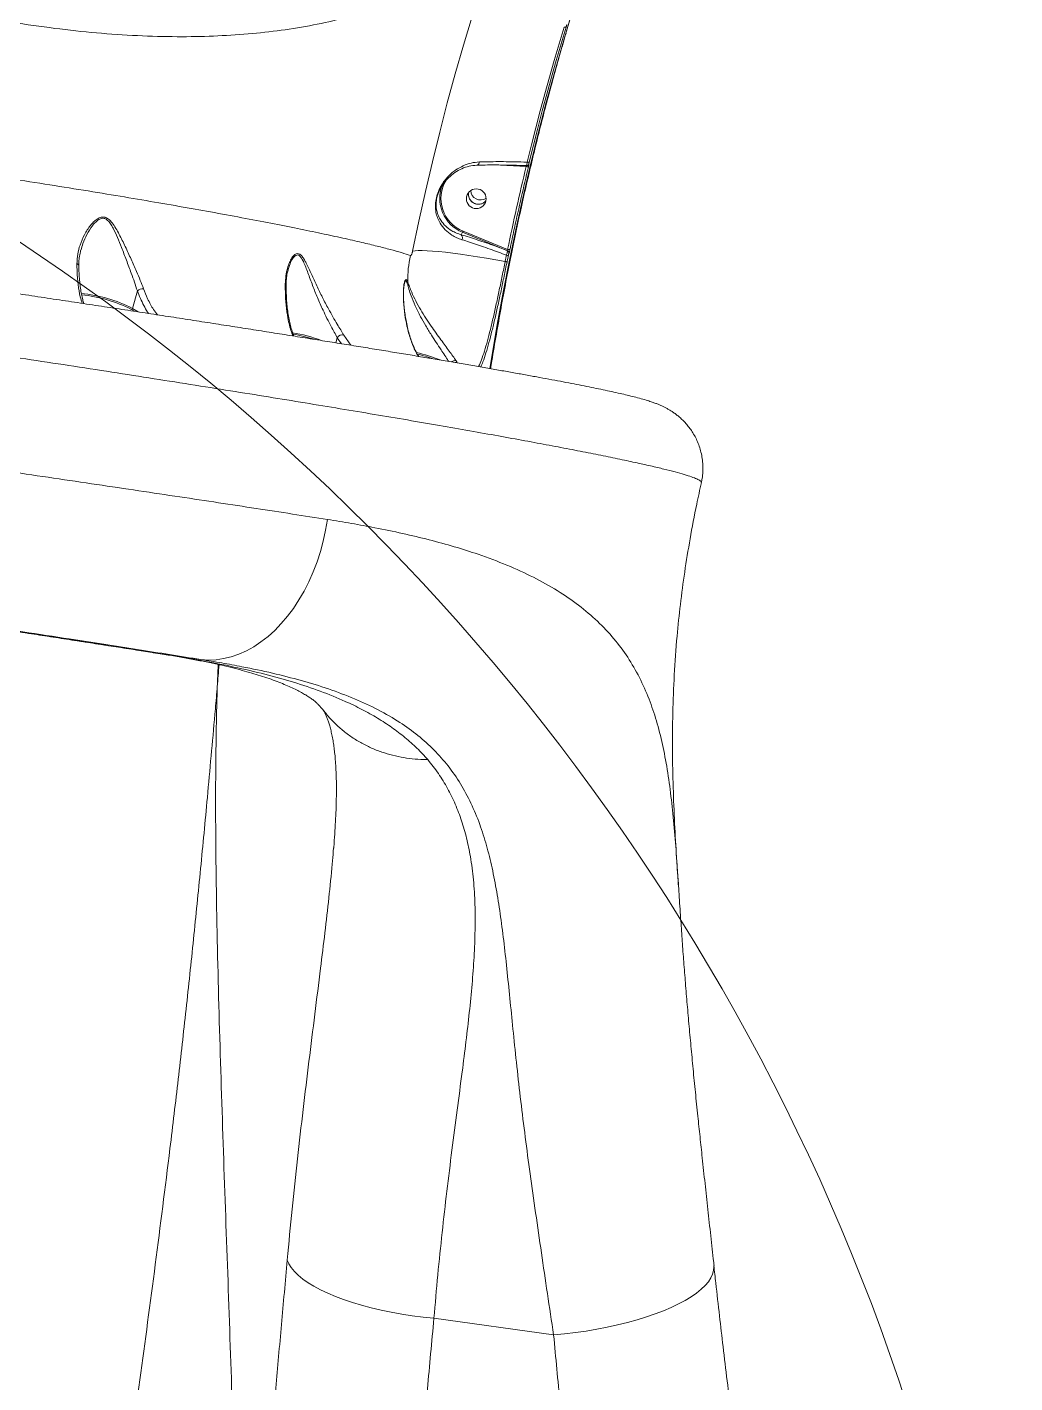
# Model space of a CAD drawing. Header units: millimetres. Extents: x -5550 to 7488, y -4093 to 4627.
# Drawn here: x -3072 to -2625, y -503 to 111 of the extents above; entities that cross this region are included whole.
import ezdxf

# ---------------------------------------------------------------- set-up
doc = ezdxf.new("R2010")
doc.units = ezdxf.units.MM
doc.layers.add('DIKOM_ОБЪЕКТ', color=7, linetype='Continuous')

msp = doc.modelspace()

# ---------------------------------------------------------------- linework, layer by layer
at = {"layer": 'DIKOM_ОБЪЕКТ', "color": 7, "linetype": 'Continuous', "lineweight": 15}
for p, q in [((-2868.607, 48.154), (-2867.517, 48.179)), ((-2858.052, 48.253), (-2846.491, 47.542)), ((-2845.253, 48.708), (-2845.255, 48.704)), ((-2872.586, 35.391), (-2872.411, 36.062)), ((-2875.861, 16.695), (-2875.287, 17.825)), ((-2875.287, 17.825), (-2854.882, 9.494)), ((-2854.87, 10.098), (-2875.07, 18.345)), ((-2854.882, 9.494), (-2854.884, 9.491)), ((-2854.282, 8.365), (-2854.279, 8.368)), ((-2955.109, -6.021), (-2955.107, -6.061)), ((-2901.545, -5.421), (-2901.482, -5.189)), ((-3022.434, -8.664), (-3024.617, -16.665)), ((-3025.143, -17.096), (-3023.745, -17.928)), ((-3022.061, -18.184), (-3024.617, -16.665)), ((-2931.99, -29.861), (-2932.624, -32.186)), ((-2931.99, -29.861), (-2930.072, -32.598)), ((-2925.867, -33.277), (-2929.055, -28.666)), ((-2877.664, -41.117), (-2878.237, -40.277)), ((-2767.319, -95.37), (-2767.323, -95.376)), ((-3010.108, -173.182), (-3008.804, -173.36)), ((-3008.804, -173.36), (-2993.698, -175.465)), ((-2933.667, -260.828), (-2933.777, -262.156)), ((-2888.209, -473.495), (-2834.079, -481.038))]:
    msp.add_line(p, q, dxfattribs=at)
at = {"layer": 'DIKOM_ОБЪЕКТ', "color": 7, "linetype": 'Continuous', "lineweight": 15, "flags": 128}
for points in [[(-2803.571, 182.168), (-2807.58, 171.411), (-2812.277, 158.309), (-2816.833, 145.041), (-2821.245, 131.616), (-2825.512, 118.043), (-2829.628, 104.329), (-2833.593, 90.485), (-2837.403, 76.519), (-2841.056, 62.441), (-2844.549, 48.259), (-2847.881, 33.983), (-2851.048, 19.623), (-2854.05, 5.187), (-2856.883, -9.314), (-2859.547, -23.872), (-2862.039, -38.476), (-2862.907, -43.827)], [(-2862.831, -43.841), (-2861.955, -38.441), (-2859.455, -23.792), (-2856.784, -9.191), (-2853.942, 5.354), (-2850.931, 19.834), (-2847.754, 34.237), (-2844.413, 48.556), (-2840.909, 62.78), (-2837.245, 76.901), (-2833.423, 90.909), (-2829.447, 104.795), (-2825.318, 118.55), (-2821.039, 132.165), (-2816.613, 145.631), (-2812.043, 158.938), (-2807.332, 172.08), (-2806.423, 174.552)], [(-2859.729, 149.954), (-2862.841, 140.823), (-2866.989, 128.185), (-2871.001, 115.408), (-2874.873, 102.5), (-2878.602, 89.471), (-2882.188, 76.328), (-2885.626, 63.081), (-2888.916, 49.736), (-2892.055, 36.304), (-2895.041, 22.792), (-2897.871, 9.21)], [(-2829.33, 110.637), (-2831.579, 103.132), (-2833.781, 95.588), (-2835.937, 88.004), (-2838.045, 80.382), (-2840.105, 72.725), (-2842.117, 65.033), (-2844.08, 57.309), (-2845.994, 49.554)], [(-2845.132, 49.501), (-2843.217, 57.262), (-2841.252, 64.992), (-2839.239, 72.689), (-2837.177, 80.352), (-2835.068, 87.979), (-2832.911, 95.568), (-2830.707, 103.118), (-2828.456, 110.628)], [(-2868.815, 48.184), (-2868.622, 48.168), (-2868.608, 48.169)], [(-2897.871, 9.21), (-2896.778, 9.401), (-2895.321, 9.508), (-2893.51, 9.53), (-2891.36, 9.467), (-2888.888, 9.32), (-2886.113, 9.089), (-2883.056, 8.776), (-2879.741, 8.384), (-2876.195, 7.917), (-2872.444, 7.376), (-2868.518, 6.767), (-2864.447, 6.095), (-2860.263, 5.365), (-2856, 4.581)], [(-2855.422, 7.419), (-2855.495, 7.065), (-2855.567, 6.71), (-2855.64, 6.355), (-2855.712, 6.001), (-2855.784, 5.646), (-2855.856, 5.291), (-2855.928, 4.936), (-2856, 4.581)], [(-2855.145, 4.496), (-2855.073, 4.851), (-2855.001, 5.207), (-2854.929, 5.562), (-2854.857, 5.917), (-2854.785, 6.272), (-2854.712, 6.627), (-2854.64, 6.981), (-2854.567, 7.336)], [(-2936.434, -112.101), (-2937.26, -117.009), (-2938.323, -121.863), (-2939.618, -126.638), (-2941.137, -131.308), (-2942.873, -135.852), (-2944.817, -140.245), (-2946.96, -144.465), (-2949.29, -148.493), (-2951.796, -152.306), (-2954.464, -155.885), (-2957.283, -159.213), (-2960.237, -162.273), (-2963.311, -165.048), (-2966.491, -167.526), (-2969.759, -169.694), (-2973.099, -171.54), (-2976.495, -173.056), (-2979.929, -174.233), (-2983.383, -175.066), (-2986.841, -175.55), (-2990.285, -175.683), (-2993.698, -175.465)], [(-2888.209, -473.495), (-2893.128, -472.975), (-2898.009, -472.339), (-2902.825, -471.592), (-2907.554, -470.736), (-2912.172, -469.775), (-2916.655, -468.715), (-2920.981, -467.562), (-2925.129, -466.319), (-2929.077, -464.995), (-2932.807, -463.595), (-2936.298, -462.127), (-2939.535, -460.597), (-2942.5, -459.014), (-2945.179, -457.386), (-2947.559, -455.72), (-2949.627, -454.025), (-2951.373, -452.309), (-2952.788, -450.581), (-2953.866, -448.85), (-2954.601, -447.124)], [(-2761.604, -449.682), (-2761.567, -450.146), (-2761.661, -451.807), (-2762.103, -453.495), (-2762.892, -455.204), (-2764.023, -456.923), (-2765.491, -458.645), (-2767.289, -460.362), (-2769.406, -462.063), (-2771.833, -463.742), (-2774.557, -465.389), (-2777.566, -466.996), (-2780.843, -468.555), (-2784.372, -470.059), (-2788.137, -471.5), (-2792.116, -472.87), (-2796.292, -474.162), (-2800.643, -475.371), (-2805.146, -476.49), (-2809.78, -477.514), (-2814.522, -478.437), (-2819.346, -479.255), (-2824.231, -479.963), (-2829.15, -480.558), (-2834.079, -481.038)]]:
    msp.add_lwpolyline(points, dxfattribs=at)
at = {"layer": 'DIKOM_ОБЪЕКТ', "color": 7, "linetype": 'Continuous', "lineweight": 15}
msp.add_circle((-2869.081, 33), 4.471, dxfattribs=at)
for centre, radius, start, end in [((-3625.343, -822.156), 1000, 0, 90), ((-2828.883, 111.616), 1.076, 245.47203, 293.371151), ((-2869.246, 49.618), 1.583, 293.761014, 0.923224), ((-2845.47, 51.044), 1.58, 250.622651, 282.350956), ((-2845.704, 49.772), 2.365, 250.562119, 275.887346), ((-2846.213, 48.952), 0.994, 301.087999, 319.709056), ((-2846.208, 48.937), 0.981, 319.565264, 346.252374), ((-2846.204, 48.939), 0.979, 319.930614, 346.310117), ((-2869.13, 33.086), 16.456, 157.510984, 248.027752), ((-2869.133, 33.121), 15.924, 148.863096, 248.112202), ((-2867.093, 36.981), 4.519, 182.855763, 303.256933), ((-2877.37, 15.334), 2.031, 334.533133, 42.06415), ((-2890.932, 24.683), 17.082, 336.33064, 338.220773), ((-2849.113, -3.64), 50.956, 167.565363, 181.169083), ((-2854.751, 9.886), 2.556, 254.782057, 274.135298), ((-2855.267, 8.562), 1.005, 348.698036, 67.590432), ((-2855.265, 8.565), 1.005, 348.695585, 67.592883), ((-2854.152, 12.414), 2.425, 252.782941, 277.574266), ((-3049.988, 2.531), 1.081, 13.034736, 79.633486), ((-2955.835, -6.154), 0.738, 10.436339, 60.80592), ((-2901.758, -4.532), 1.706, 330.027589, 355.032664), ((-3053.278, -71.667), 62.021, 62.475935, 84.977013), ((-3052.938, -70.44), 60.151, 62.477715, 84.975845), ((-3020.015, -11.143), 3.463, 84.062034, 134.289112), ((-3025.151, -16.549), 0.547, 270.848528, 347.77549), ((-2964.198, -98.509), 71.914, 69.545411, 80.389881), ((-2963.737, -96.712), 69.462, 72.132959, 80.205857), ((-2929.731, -31.208), 2.631, 75.109648, 149.186376), ((-2911.677, -105.215), 70.353, 68.112475, 77.179622), ((-2912.254, -107.236), 71.854, 70.743825, 76.702701), ((-2878.086, -42.865), 1.799, 76.418742, 103.087332)]:
    msp.add_arc(centre, radius, start, end, dxfattribs=at)
for points, knots in [([(-3376.513, 232.11), (-3371.342, 228.786), (-3361.002, 222.14), (-3344.91, 212.451), (-3328.421, 202.995), (-3310.938, 193.496), (-3292.524, 184.046), (-3273.2, 174.726), (-3253.436, 165.788), (-3233.282, 157.289), (-3212.8, 149.273), (-3192.655, 142.003), (-3172.915, 135.471), (-3153.637, 129.655), (-3134.288, 124.391), (-3114.933, 119.729), (-3095.641, 115.701), (-3076.426, 112.328), (-3057.375, 109.657), (-3038.474, 107.712), (-3020.024, 106.547), (-3002.46, 106.178), (-2985.887, 106.559), (-2970.308, 107.622), (-2955.275, 109.385), (-2940.864, 111.867), (-2927.139, 115.068), (-2914.477, 118.893), (-2902.876, 123.29), (-2892.319, 128.209), (-2882.536, 133.735), (-2873.702, 139.931), (-2867.639, 144.804), (-2864.871, 147.752), (-2864.405, 148.248)], [0, 0, 0, 0, 0.0290611, 0.0581217, 0.0874721, 0.1168222, 0.149268, 0.1817389, 0.2141842, 0.2475864, 0.2810158, 0.3144171, 0.3458425, 0.3772909, 0.4087157, 0.4410475, 0.4734053, 0.5057366, 0.5392378, 0.5727389, 0.6067209, 0.6407033, 0.6726199, 0.7045617, 0.7364787, 0.7693259, 0.8021996, 0.8350472, 0.8663867, 0.897749, 0.9290887, 0.9612736, 0.9934829, 1, 1, 1, 1]), ([(-2828.456, 110.628), (-2828.456, 110.63), (-2828.423, 110.731), (-2828.358, 110.945), (-2828.268, 111.212), (-2828.182, 111.449), (-2828.108, 111.644), (-2828.072, 111.719), (-2828.055, 111.754)], [0, 0, 0, 0, 0.0042966, 0.2198189, 0.4355964, 0.5682349, 0.7938235, 1, 1, 1, 1]), ([(-2862.55, -43.89), (-2862.364, -42.706), (-2861.55, -37.513), (-2859.993, -28.337), (-2857.877, -16.375), (-2855.644, -4.465), (-2853.307, 7.385), (-2850.864, 19.164), (-2848.321, 30.863), (-2845.679, 42.47), (-2842.943, 53.976), (-2840.114, 65.37), (-2837.199, 76.644), (-2834.196, 87.784), (-2831.283, 98.222), (-2829.332, 104.885), (-2828.44, 107.928)], [0, 0, 0, 0, 0.0226113, 0.0992116, 0.1757858, 0.2523166, 0.3287878, 0.4051853, 0.4814923, 0.557694, 0.6337739, 0.709716, 0.7855036, 0.8611242, 0.9365575, 1, 1, 1, 1]), ([(-2898.873, 7.333), (-2900.175, 7.75), (-2902.779, 8.585), (-2907.86, 10.003), (-2913.805, 11.54), (-2920.933, 13.261), (-2929.308, 15.169), (-2939.021, 17.271), (-2949.874, 19.514), (-2961.884, 21.897), (-2975.039, 24.408), (-2988.905, 26.964), (-3003.384, 29.543), (-3018.365, 32.132), (-3034.256, 34.798), (-3051.043, 37.531), (-3068.69, 40.323), (-3087.203, 43.17), (-3106.549, 46.062), (-3126.779, 49.005), (-3147.607, 51.956), (-3168.527, 54.846), (-3189.348, 57.656), (-3209.972, 60.382), (-3230.977, 63.104), (-3252.302, 65.817), (-3273.88, 68.514), (-3295.108, 71.124), (-3315.92, 73.645), (-3336.263, 76.076), (-3356.591, 78.474), (-3376.826, 80.83), (-3396.942, 83.145), (-3410.013, 84.625), (-3416.546, 85.365)], [0, 0, 0, 0, 0.0283336, 0.0566672, 0.0852828, 0.1138983, 0.1455323, 0.1771904, 0.208824, 0.2413901, 0.2739833, 0.3065486, 0.3371874, 0.3678491, 0.3984875, 0.4300098, 0.4615578, 0.4930802, 0.5257429, 0.5584056, 0.5915372, 0.6246691, 0.6557872, 0.6869296, 0.7180479, 0.750073, 0.7821243, 0.8141498, 0.8447047, 0.8752822, 0.9058378, 0.9372171, 0.9686204, 1, 1, 1, 1]), ([(-2767.27, -95.38), (-2767.134, -94.793), (-2766.767, -93.197), (-2766.521, -90.546), (-2766.496, -87.501), (-2766.782, -84.532), (-2767.338, -81.673), (-2768.142, -78.953), (-2769.161, -76.4), (-2770.355, -74.039), (-2771.682, -71.891), (-2773.095, -69.97), (-2774.549, -68.276), (-2776.005, -66.801), (-2777.436, -65.526), (-2778.825, -64.426), (-2780.167, -63.476), (-2781.468, -62.647), (-2782.737, -61.914), (-2783.994, -61.257), (-2785.262, -60.653), (-2786.579, -60.083), (-2788.004, -59.521), (-2789.653, -58.93), (-2791.814, -58.229), (-2794.452, -57.464), (-2797.512, -56.658), (-2800.674, -55.881), (-2804.037, -55.098), (-2807.662, -54.292), (-2811.595, -53.451), (-2815.744, -52.592), (-2820.128, -51.709), (-2824.771, -50.796), (-2829.668, -49.855), (-2834.831, -48.881), (-2840.265, -47.874), (-2845.976, -46.832), (-2851.951, -45.758), (-2858.193, -44.651), (-2864.695, -43.512), (-2871.472, -42.338), (-2878.506, -41.132), (-2885.776, -39.898), (-2893.261, -38.64), (-2900.973, -37.355), (-2908.922, -36.042), (-2917.121, -34.698), (-2925.554, -33.326), (-2934.211, -31.928), (-2943.094, -30.502), (-2952.206, -29.051), (-2961.52, -27.575), (-2971.034, -26.078), (-2980.743, -24.559), (-2990.667, -23.015), (-3000.788, -21.448), (-3011.071, -19.866), (-3021.481, -18.271), (-3032.019, -16.666), (-3042.713, -15.044), (-3053.579, -13.404), (-3064.608, -11.747), (-3075.772, -10.078), (-3087.072, -8.396), (-3098.512, -6.701), (-3110.066, -4.996), (-3121.719, -3.284), (-3133.469, -1.565), (-3145.329, 0.163), (-3157.295, 1.9), (-3169.331, 3.639), (-3181.403, 5.377), (-3193.486, 7.109), (-3205.589, 8.837), (-3217.739, 10.565), (-3229.961, 12.296), (-3242.254, 14.031), (-3254.604, 15.767), (-3266.994, 17.501), (-3279.407, 19.232), (-3291.826, 20.957), (-3304.235, 22.674), (-3316.614, 24.379), (-3328.947, 26.073), (-3341.217, 27.749), (-3353.409, 29.409), (-3365.515, 31.05), (-3377.578, 32.678), (-3389.618, 34.297), (-3401.64, 35.905), (-3413.601, 37.499), (-3425.48, 39.074), (-3437.257, 40.629), (-3448.907, 42.16), (-3460.436, 43.668), (-3471.839, 45.152), (-3483.122, 46.613), (-3494.27, 48.049), (-3505.281, 49.46), (-3516.16, 50.846), (-3526.91, 52.209), (-3537.506, 53.543), (-3547.94, 54.85), (-3558.206, 56.127), (-3568.317, 57.377), (-3578.254, 58.596), (-3587.989, 59.783), (-3597.494, 60.932), (-3606.77, 62.045), (-3615.838, 63.124), (-3624.705, 64.17), (-3633.361, 65.181), (-3641.792, 66.156), (-3649.999, 67.095), (-3657.986, 67.999), (-3665.734, 68.864), (-3673.232, 69.691), (-3680.483, 70.479), (-3687.499, 71.23), (-3694.274, 71.942), (-3700.785, 72.614), (-3707.012, 73.243), (-3712.944, 73.828), (-3718.613, 74.372), (-3724.025, 74.876), (-3729.181, 75.34), (-3734.065, 75.76), (-3738.683, 76.14), (-3743.042, 76.477), (-3747.155, 76.772), (-3751.01, 77.023), (-3754.627, 77.23), (-3758.036, 77.391), (-3761.305, 77.505), (-3764.566, 77.562), (-3767.54, 77.534), (-3770.026, 77.417), (-3771.944, 77.252), (-3773.467, 77.069), (-3774.955, 76.834), (-3776.429, 76.54), (-3777.927, 76.174), (-3779.471, 75.72), (-3781.081, 75.157), (-3782.772, 74.459), (-3784.55, 73.597), (-3786.404, 72.542), (-3788.312, 71.267), (-3790.237, 69.752), (-3792.132, 67.99), (-3793.943, 65.985), (-3795.615, 63.757), (-3797.106, 61.331), (-3798.422, 58.647), (-3799.505, 55.737), (-3800.273, 52.65), (-3800.678, 50.217), (-3800.721, 48.826), (-3800.731, 48.474)], [0, 0, 0, 0, 0.0012007, 0.0032594, 0.0052803, 0.0072664, 0.0092199, 0.0111422, 0.0130331, 0.0148915, 0.0167155, 0.0185049, 0.0202647, 0.0220086, 0.0237609, 0.025545, 0.0274005, 0.029375, 0.0315257, 0.0339225, 0.0366552, 0.0398469, 0.0436802, 0.0484598, 0.0547938, 0.0644179, 0.07374, 0.0824046, 0.0906488, 0.0993736, 0.1077929, 0.1159995, 0.1241548, 0.1322078, 0.1402043, 0.1481647, 0.1561052, 0.1640397, 0.1719848, 0.179859, 0.1877556, 0.1956676, 0.2035773, 0.2114626, 0.219306, 0.227092, 0.2349144, 0.2427528, 0.2505815, 0.2584083, 0.26624, 0.2740828, 0.2819469, 0.2897578, 0.2975857, 0.3054454, 0.3133167, 0.3211747, 0.328997, 0.3367659, 0.3445371, 0.3523606, 0.3601742, 0.3679858, 0.3758016, 0.383628, 0.3914724, 0.3992858, 0.4070906, 0.4149255, 0.4227743, 0.4306185, 0.438438, 0.4462181, 0.4539618, 0.4617118, 0.4694923, 0.4772987, 0.4851254, 0.4929679, 0.5008201, 0.5086767, 0.5165311, 0.5243767, 0.5322079, 0.540019, 0.5478052, 0.555561, 0.563299, 0.5711104, 0.5789402, 0.586781, 0.5946252, 0.6024637, 0.6102886, 0.6180821, 0.6258932, 0.6336975, 0.6414959, 0.649296, 0.6571033, 0.664925, 0.6727748, 0.6805904, 0.6884237, 0.6962819, 0.7041493, 0.7120078, 0.7198401, 0.7276306, 0.7354255, 0.7432542, 0.7510762, 0.7588993, 0.7667289, 0.7745726, 0.7824418, 0.7902793, 0.798122, 0.8060038, 0.8139061, 0.8218104, 0.8296933, 0.8375396, 0.845367, 0.8532849, 0.8612108, 0.8691569, 0.8771371, 0.8851686, 0.8932742, 0.9014976, 0.9097493, 0.9182111, 0.9269754, 0.9362742, 0.9468293, 0.9544448, 0.9587089, 0.9623402, 0.9653881, 0.9680085, 0.9703184, 0.9724072, 0.9743458, 0.9761922, 0.977994, 0.9797876, 0.9815911, 0.983423, 0.9852884, 0.9871831, 0.9890985, 0.9910271, 0.9929629, 0.9951112, 0.9972255, 0.999298, 1, 1, 1, 1]), ([(-3800.66, 48.47), (-3800.683, 48.546), (-3800.768, 48.824), (-3799.988, 49.189), (-3798.282, 49.555), (-3795.555, 49.782), (-3791.909, 49.879), (-3787.369, 49.841), (-3781.975, 49.675), (-3775.766, 49.388), (-3768.71, 48.978), (-3760.74, 48.439), (-3751.832, 47.767), (-3741.979, 46.958), (-3731.288, 46.021), (-3719.888, 44.967), (-3707.819, 43.8), (-3695.129, 42.528), (-3681.73, 41.143), (-3667.512, 39.632), (-3652.466, 37.994), (-3636.598, 36.227), (-3620.087, 34.353), (-3603.135, 32.393), (-3585.785, 30.355), (-3568.084, 28.245), (-3549.895, 26.047), (-3531.073, 23.742), (-3511.627, 21.33), (-3491.575, 18.813), (-3471.146, 16.22), (-3450.575, 13.579), (-3429.903, 10.897), (-3409.171, 8.181), (-3388.223, 5.41), (-3366.897, 2.563), (-3345.217, -0.36), (-3323.213, -3.355), (-3301.137, -6.388), (-3278.122, -9.58), (-3254.206, -12.931), (-3229.445, -16.436), (-3204.633, -19.984), (-3179.833, -23.567), (-3155.107, -27.178), (-3131.933, -30.596), (-3110.31, -33.816), (-3090.206, -36.837), (-3070.437, -39.835), (-3050.854, -42.833), (-3031.503, -45.824), (-3012.423, -48.804), (-2993.84, -51.738), (-2975.972, -54.589), (-2958.833, -57.355), (-2942.422, -60.035), (-2926.598, -62.652), (-2911.247, -65.223), (-2896.416, -67.745), (-2882.147, -70.209), (-2868.609, -72.589), (-2855.945, -74.857), (-2844.158, -77.014), (-2833.235, -79.059), (-2823.09, -81.007), (-2813.655, -82.874), (-2804.979, -84.651), (-2797.096, -86.332), (-2790.102, -87.896), (-2784.073, -89.324), (-2778.992, -90.618), (-2774.83, -91.782), (-2771.555, -92.826), (-2769.126, -93.761), (-2767.687, -94.566), (-2767.096, -95.104), (-2767.283, -95.327), (-2767.319, -95.37)], [0, 0, 0, 0, 0.0049153, 0.0181215, 0.0317067, 0.0453044, 0.0589022, 0.0724875, 0.085714, 0.098952, 0.1121899, 0.1254164, 0.1390284, 0.152653, 0.1662775, 0.1798895, 0.1931171, 0.2063562, 0.2195953, 0.232823, 0.2464353, 0.2600601, 0.2736849, 0.2872973, 0.3005077, 0.3137297, 0.3269515, 0.340162, 0.3537551, 0.3673607, 0.3809663, 0.3945594, 0.4077711, 0.4209942, 0.4342172, 0.4474289, 0.4610242, 0.4746321, 0.4882397, 0.501835, 0.5171178, 0.5324095, 0.5476922, 0.5633049, 0.5789272, 0.5945399, 0.6077689, 0.6210093, 0.6342497, 0.6474786, 0.6610921, 0.6747179, 0.6883438, 0.7019572, 0.7151635, 0.7283811, 0.7415987, 0.7548049, 0.7683935, 0.7819945, 0.7955954, 0.809184, 0.8224119, 0.8356513, 0.8488907, 0.8621186, 0.8757327, 0.8893593, 0.902986, 0.9166001, 0.9298235, 0.9430584, 0.9562932, 0.9695164, 0.9831259, 0.9967479, 1, 1, 1, 1]), ([(-2867.663, 49.643), (-2868.912, 49.527), (-2871.445, 49.292), (-2875.026, 48.006), (-2878.407, 46.099), (-2881.025, 43.915), (-2882.99, 41.745), (-2884.294, 39.966), (-2885.378, 38.134), (-2886.376, 36.018), (-2887.231, 33.366), (-2887.587, 30.725), (-2887.559, 28.593), (-2887.287, 26.496), (-2886.628, 24.23), (-2885.303, 21.552), (-2883.223, 18.886), (-2880.597, 16.772), (-2877.972, 15.312), (-2876.351, 14.746), (-2875.536, 14.461)], [0, 0, 0, 0, 0.0717887, 0.1456295, 0.2211695, 0.298518, 0.3406379, 0.3832932, 0.4160997, 0.4496126, 0.4986442, 0.5477905, 0.58045, 0.6139706, 0.6704341, 0.7283171, 0.8119545, 0.8980726, 0.9486865, 1, 1, 1, 1]), ([(-2845.994, 49.554), (-2847.967, 49.612), (-2851.597, 49.72), (-2856.749, 49.779), (-2862.105, 49.778), (-2865.617, 49.693), (-2867.663, 49.643)], [0, 0, 0, 0, 0.2580734, 0.4750024, 0.6940742, 1, 1, 1, 1]), ([(-2845.994, 49.554), (-2846.021, 49.38), (-2846.08, 48.992), (-2846.151, 48.556), (-2846.213, 48.203), (-2846.256, 47.976), (-2846.266, 47.967), (-2846.271, 47.963)], [0, 0, 0, 0, 0.1970158, 0.4398342, 0.5796401, 0.8183052, 1, 1, 1, 1]), ([(-2845.255, 48.704), (-2845.257, 48.703), (-2845.269, 48.69), (-2845.282, 48.711), (-2845.271, 48.826), (-2845.242, 49.005), (-2845.198, 49.222), (-2845.153, 49.414), (-2845.132, 49.501)], [0, 0, 0, 0, 0.0340101, 0.2522691, 0.4705467, 0.5979915, 0.8193746, 1, 1, 1, 1]), ([(-2875.861, 16.695), (-2876.615, 16.942), (-2878.133, 17.439), (-2880.559, 18.704), (-2883.037, 20.558), (-2884.997, 22.878), (-2886.284, 25.264), (-2886.927, 27.247), (-2887.213, 29.134), (-2887.266, 31.019), (-2886.955, 33.418), (-2886.172, 35.808), (-2885.259, 37.705), (-2884.263, 39.355), (-2883.053, 40.97), (-2881.248, 42.922), (-2878.819, 44.913), (-2875.713, 46.641), (-2872.373, 47.837), (-2870.01, 48.067), (-2868.815, 48.184)], [0, 0, 0, 0, 0.0515557, 0.1037789, 0.1890736, 0.276602, 0.3332131, 0.3909223, 0.4225539, 0.4549606, 0.5012668, 0.5475071, 0.5791752, 0.6117662, 0.6537262, 0.6963, 0.7731218, 0.8516252, 0.9249647, 1, 1, 1, 1]), ([(-2867.692, 48.205), (-2866.804, 48.223), (-2864.657, 48.268), (-2861.009, 48.283), (-2856.805, 48.252), (-2851.89, 48.161), (-2848.336, 48.034), (-2846.276, 47.96)], [0, 0, 0, 0, 0.1360432, 0.328994, 0.5276012, 0.7262109, 1, 1, 1, 1]), ([(-2846.491, 47.542), (-2847.973, 41.322), (-2850.936, 28.88), (-2853.559, 16.359), (-2854.87, 10.098)], [0, 0, 0, 0, 0.4999169, 1, 1, 1, 1]), ([(-2853.833, 10.01), (-2853.7, 10.658), (-2853.035, 13.894), (-2850.409, 26.401), (-2847.632, 38.197), (-2845.462, 47.42)], [0, 0, 0, 0, 0.051712, 0.2585578, 1, 1, 1, 1]), ([(-2846.272, 47.923), (-2846.286, 47.895), (-2846.313, 47.837), (-2846.393, 47.7), (-2846.458, 47.595), (-2846.491, 47.542)], [0, 0, 0, 0, 0.3182406, 0.6537075, 1, 1, 1, 1]), ([(-2846.271, 47.963), (-2846.273, 47.956), (-2846.276, 47.944), (-2846.276, 47.955), (-2846.276, 47.96)], [0, 0, 0, 0, 0.5995293, 1, 1, 1, 1]), ([(-2846.27, 47.953), (-2846.177, 47.953), (-2845.991, 47.953), (-2845.745, 48.06), (-2845.566, 48.183), (-2845.491, 48.273), (-2845.465, 48.304)], [0, 0, 0, 0, 0.298805, 0.6015666, 0.8602266, 1, 1, 1, 1]), ([(-2845.462, 47.42), (-2845.423, 47.584), (-2845.345, 47.913), (-2845.263, 48.326), (-2845.22, 48.61), (-2845.22, 48.73), (-2845.244, 48.714), (-2845.253, 48.708)], [0, 0, 0, 0, 0.2182756, 0.4367795, 0.6530452, 0.8657453, 1, 1, 1, 1]), ([(-2872.41, 36.062), (-2872.483, 35.814), (-2872.698, 35.085), (-2872.545, 33.976), (-2872.219, 33.23), (-2872.093, 32.942)], [0, 0, 0, 0, 0.2405964, 0.7076285, 1, 1, 1, 1]), ([(-2864.738, 32.059), (-2865.026, 31.758), (-2865.663, 31.094), (-2867.022, 30.556), (-2868.546, 30.447), (-2870.032, 30.86), (-2871.3, 31.735), (-2872.201, 32.974), (-2872.611, 34.262), (-2872.593, 35.077), (-2872.586, 35.391)], [0, 0, 0, 0, 0.1110052, 0.2451668, 0.3793323, 0.5135039, 0.6476698, 0.7818321, 0.9159931, 1, 1, 1, 1]), ([(-2872.093, 32.942), (-2871.815, 32.517), (-2871.26, 31.668), (-2869.953, 30.829), (-2868.467, 30.439), (-2866.944, 30.576), (-2865.615, 31.126), (-2865.004, 31.783), (-2864.736, 32.072)], [0, 0, 0, 0, 0.1729608, 0.3458886, 0.5188266, 0.6917689, 0.8647296, 1, 1, 1, 1]), ([(-3019.657, -7.698), (-3020.122, -6.464), (-3021.065, -3.959), (-3022.991, 0.545), (-3025.281, 5.691), (-3027.896, 11.366), (-3030.177, 16.045), (-3032.143, 19.639), (-3033.716, 22.012), (-3035.328, 23.775), (-3037.022, 24.737), (-3038.867, 24.778), (-3040.646, 23.911), (-3042.251, 22.553), (-3044.286, 20.254), (-3046.499, 16.756), (-3048.388, 12.318), (-3049.581, 7.886), (-3049.722, 5.034), (-3049.794, 3.594)], [0, 0, 0, 0, 0.0629201, 0.127791, 0.2147667, 0.3041645, 0.3947471, 0.4415332, 0.4882107, 0.5268405, 0.5575691, 0.5885372, 0.6242853, 0.6582026, 0.6928754, 0.7739249, 0.8569706, 0.9277871, 1, 1, 1, 1]), ([(-3047.875, 9.812), (-3047.625, 10.783), (-3047.006, 13.192), (-3045.284, 16.885), (-3043.39, 20.036), (-3041.622, 22.144), (-3040.265, 23.38), (-3038.83, 24.136), (-3037.757, 24.161), (-3036.812, 23.907), (-3035.736, 23.206), (-3034.512, 21.653), (-3033.023, 19.064), (-3031.415, 15.468), (-3029.457, 10.596), (-3027.373, 5.153), (-3025.397, -0.125), (-3023.694, -4.797), (-3022.857, -7.365), (-3022.434, -8.664)], [0, 0, 0, 0, 0.0565105, 0.1401609, 0.2251486, 0.2595109, 0.2944238, 0.330214, 0.3550971, 0.3614522, 0.3926965, 0.4326198, 0.4742149, 0.5564107, 0.6399991, 0.7442204, 0.8507257, 0.9244712, 1, 1, 1, 1]), ([(-2854.884, 9.491), (-2856.799, 10.211), (-2860.065, 11.439), (-2864.561, 13.032), (-2868.443, 14.356), (-2872.242, 15.594), (-2874.655, 16.328), (-2875.861, 16.695)], [0, 0, 0, 0, 0.2590525, 0.4416225, 0.6241959, 0.8120968, 1, 1, 1, 1]), ([(-2875.536, 14.461), (-2874.41, 14.111), (-2872.16, 13.413), (-2868.553, 12.216), (-2864.794, 10.914), (-2861.003, 9.541), (-2857.864, 8.363), (-2856.031, 7.655), (-2855.422, 7.419)], [0, 0, 0, 0, 0.1827956, 0.365595, 0.5537481, 0.7418954, 0.9141934, 1, 1, 1, 1]), ([(-3048.93, 2.78), (-3048.944, 3.097), (-3048.995, 4.269), (-3048.755, 6.342), (-3048.412, 8.38), (-3048.048, 9.546), (-3047.959, 9.83)], [0, 0, 0, 0, 0.1343658, 0.4968725, 0.8773275, 1, 1, 1, 1]), ([(-2929.055, -28.666), (-2929.499, -27.919), (-2930.404, -26.401), (-2932.089, -23.612), (-2933.97, -20.41), (-2936.254, -16.34), (-2938.738, -11.604), (-2941.3, -6.308), (-2943.691, -1.056), (-2945.477, 2.884), (-2946.855, 5.445), (-2947.81, 6.909), (-2948.861, 7.976), (-2950.023, 8.317), (-2951.292, 7.791), (-2952.543, 6.294), (-2953.65, 4.112), (-2954.585, 1.384), (-2955.289, -1.837), (-2955.413, -4.28), (-2955.475, -5.51)], [0, 0, 0, 0, 0.0470882, 0.0957448, 0.1543555, 0.2146382, 0.3009824, 0.389689, 0.4807659, 0.5736887, 0.6068287, 0.6403855, 0.6772294, 0.7075575, 0.737925, 0.7828358, 0.8286816, 0.8755365, 0.9373306, 1, 1, 1, 1]), ([(-2954.126, 1.007), (-2953.956, 1.622), (-2953.531, 3.158), (-2952.573, 5.3), (-2951.417, 6.982), (-2950.299, 7.651), (-2949.297, 7.491), (-2948.269, 6.421), (-2947.266, 4.528), (-2946.257, 2.118), (-2944.915, -1.469), (-2943.209, -6.096), (-2940.946, -11.783), (-2938.736, -16.792), (-2936.621, -21.165), (-2934.892, -24.515), (-2933.293, -27.47), (-2932.429, -29.056), (-2931.99, -29.861)], [0, 0, 0, 0, 0.0385687, 0.0963536, 0.1478399, 0.1780636, 0.2082086, 0.2468882, 0.298421, 0.3543264, 0.4103066, 0.5254277, 0.6324146, 0.7416647, 0.8134124, 0.886825, 0.942569, 1, 1, 1, 1]), ([(-2897.871, 9.21), (-2897.893, 9.11), (-2897.939, 8.901), (-2898.053, 8.515), (-2898.201, 8.111), (-2898.427, 7.64), (-2898.609, 7.413), (-2898.77, 7.321), (-2898.832, 7.328), (-2898.873, 7.333)], [0, 0, 0, 0, 0.0767446, 0.1604997, 0.3174131, 0.4661192, 0.7624924, 0.8428297, 1, 1, 1, 1]), ([(-2854.884, 9.491), (-2854.89, 9.444), (-2854.902, 9.344), (-2854.981, 9.007), (-2855.094, 8.572), (-2855.235, 8.055), (-2855.36, 7.632), (-2855.422, 7.419)], [0, 0, 0, 0, 0.2044451, 0.4300701, 0.5633666, 0.7802904, 1, 1, 1, 1]), ([(-2854.87, 10.098), (-2854.863, 10.034), (-2854.849, 9.908), (-2854.841, 9.73), (-2854.846, 9.591), (-2854.861, 9.513), (-2854.876, 9.499), (-2854.882, 9.494)], [0, 0, 0, 0, 0.2318687, 0.456216, 0.6690766, 0.8723079, 1, 1, 1, 1]), ([(-2854.567, 7.336), (-2854.567, 7.338), (-2854.547, 7.447), (-2854.496, 7.665), (-2854.433, 7.923), (-2854.372, 8.14), (-2854.319, 8.303), (-2854.294, 8.345), (-2854.282, 8.365)], [0, 0, 0, 0, 0.0043504, 0.2197251, 0.4355852, 0.5682666, 0.7938483, 1, 1, 1, 1]), ([(-2854.279, 8.368), (-2854.268, 8.386), (-2854.237, 8.432), (-2854.162, 8.649), (-2854.057, 9.025), (-2853.94, 9.501), (-2853.868, 9.841), (-2853.833, 10.01)], [0, 0, 0, 0, 0.1342608, 0.3469542, 0.5632695, 0.7818152, 1, 1, 1, 1]), ([(-3049.794, 3.594), (-3049.774, 2.472), (-3049.717, -0.898), (-3049.276, -6.044), (-3048.466, -10.936), (-3047.684, -13.367), (-3047.37, -14.343)], [0, 0, 0, 0, 0.1554397, 0.4670143, 0.7862724, 1, 1, 1, 1]), ([(-3046.627, -14.455), (-3046.808, -13.867), (-3047.211, -12.557), (-3047.73, -10.219), (-3048.191, -7.521), (-3048.549, -4.603), (-3048.791, -1.476), (-3048.913, 0.996), (-3048.921, 2.464), (-3048.922, 2.774)], [0, 0, 0, 0, 0.1341535, 0.2992007, 0.4637218, 0.6276129, 0.7918622, 0.956051, 1, 1, 1, 1]), ([(-2955.143, -6.021), (-2955.114, -5.121), (-2955.055, -3.286), (-2954.695, -0.927), (-2954.292, 0.467), (-2954.135, 1.01)], [0, 0, 0, 0, 0.3697213, 0.7540791, 1, 1, 1, 1]), ([(-2856, 4.581), (-2856.438, 2.423), (-2857.313, -1.879), (-2858.655, -8.31), (-2860.001, -14.585), (-2861.346, -20.597), (-2862.689, -26.247), (-2864.026, -31.422), (-2865.364, -36.017), (-2866.685, -39.961), (-2867.566, -41.962), (-2867.998, -42.942)], [0, 0, 0, 0, 0.1120611, 0.2234523, 0.3348756, 0.4469375, 0.5581315, 0.6701449, 0.7817166, 0.8931036, 1, 1, 1, 1]), ([(-2867.038, -43.108), (-2866.711, -42.363), (-2865.925, -40.567), (-2864.689, -36.854), (-2863.325, -32.184), (-2861.962, -26.909), (-2860.593, -21.155), (-2859.221, -15.026), (-2857.851, -8.636), (-2856.483, -2.084), (-2855.591, 2.301), (-2855.145, 4.496)], [0, 0, 0, 0, 0.0816884, 0.1967297, 0.3114042, 0.4261682, 0.5411362, 0.6559959, 0.7703326, 0.8850684, 1, 1, 1, 1]), ([(-2855.145, 4.496), (-2855.166, 4.49), (-2855.209, 4.477), (-2855.406, 4.49), (-2855.675, 4.523), (-2855.891, 4.562), (-2856, 4.581)], [0, 0, 0, 0, 0.2500019, 0.4999432, 0.7498741, 1, 1, 1, 1]), ([(-2955.475, -5.51), (-2955.478, -6.654), (-2955.486, -10.091), (-2955.162, -15.374), (-2954.475, -20.413), (-2953.617, -24.326), (-2952.838, -27.063), (-2952.248, -28.501), (-2952.009, -29.083)], [0, 0, 0, 0, 0.1138934, 0.3421631, 0.575451, 0.7337627, 0.8920925, 1, 1, 1, 1]), ([(-2951.599, -29.149), (-2951.873, -28.423), (-2952.424, -26.96), (-2953.144, -24.423), (-2953.772, -21.671), (-2954.281, -18.714), (-2954.672, -15.602), (-2954.94, -12.348), (-2955.091, -9.18), (-2955.095, -7.026), (-2955.097, -6.061)], [0, 0, 0, 0, 0.1319763, 0.2659756, 0.399307, 0.5291327, 0.6560554, 0.7803489, 0.901586, 1, 1, 1, 1]), ([(-2900.058, -4.679), (-2900.214, -4.317), (-2900.499, -3.657), (-2900.956, -3.494), (-2901.424, -4.183), (-2901.805, -5.759), (-2902.046, -7.85), (-2902.061, -9.355), (-2902.069, -10.115)], [0, 0, 0, 0, 0.1672693, 0.3043198, 0.4416701, 0.6370285, 0.8167199, 1, 1, 1, 1]), ([(-2901.984, -10.382), (-2901.992, -10.188), (-2902.027, -9.37), (-2901.964, -8.096), (-2901.836, -6.728), (-2901.678, -5.802), (-2901.558, -5.303), (-2901.517, -5.191), (-2901.514, -5.182)], [0, 0, 0, 0, 0.0917785, 0.3874093, 0.6430733, 0.8381093, 0.9870482, 1, 1, 1, 1]), ([(-2901.39, -4.851), (-2901.376, -4.797), (-2901.268, -4.379), (-2900.988, -4.129), (-2900.616, -4.341), (-2900.4, -5.012), (-2900.28, -5.384)], [0, 0, 0, 0, 0.044054, 0.3377344, 0.6325027, 1, 1, 1, 1]), ([(-2900.28, -5.384), (-2900.047, -6.211), (-2899.574, -7.885), (-2898.446, -11.332), (-2896.758, -15.47), (-2894.491, -20.032), (-2891.972, -24.481), (-2889.559, -28.393), (-2887.195, -32.042), (-2885.148, -35.122), (-2883.308, -37.894), (-2882.151, -39.653), (-2881.616, -40.511), (-2881.549, -40.618)], [0, 0, 0, 0, 0.0922305, 0.1866789, 0.3181625, 0.4530208, 0.5616212, 0.6728291, 0.7592499, 0.847793, 0.9178609, 0.9897608, 1, 1, 1, 1]), ([(-2878.237, -40.277), (-2878.699, -39.6), (-2879.634, -38.229), (-2881.313, -35.913), (-2883.132, -33.442), (-2885.145, -30.715), (-2887.3, -27.758), (-2889.64, -24.445), (-2891.993, -20.936), (-2894.362, -17.111), (-2896.528, -13.177), (-2898.157, -9.685), (-2899.307, -6.762), (-2899.806, -5.377), (-2900.058, -4.679)], [0, 0, 0, 0, 0.0637956, 0.1293416, 0.1956958, 0.2634233, 0.3422586, 0.4227059, 0.5170771, 0.6134045, 0.7254028, 0.8399969, 0.9193183, 1, 1, 1, 1]), ([(-3022.434, -8.664), (-3021.995, -9.821), (-3021.117, -12.135), (-3019.541, -15.332), (-3018.286, -17.601), (-3017.495, -18.705), (-3017.352, -18.905)], [0, 0, 0, 0, 0.3070909, 0.6141903, 0.9302206, 1, 1, 1, 1]), ([(-3013.273, -19.53), (-3013.888, -18.752), (-3015.56, -16.637), (-3017.717, -12.646), (-3019.05, -9.246), (-3019.657, -7.698)], [0, 0, 0, 0, 0.2402918, 0.6540016, 1, 1, 1, 1]), ([(-2902.069, -10.115), (-2902.06, -10.133), (-2902.017, -10.22), (-2902.014, -10.311), (-2902.012, -10.383)], [0, 0, 0, 0, 0.2084877, 1, 1, 1, 1]), ([(-2902.069, -10.115), (-2902.04, -11.215), (-2901.95, -14.542), (-2901.433, -19.49), (-2900.387, -25.241), (-2898.873, -30.622), (-2897.108, -35.135), (-2895.795, -37.375), (-2895.246, -38.311)], [0, 0, 0, 0, 0.0820714, 0.2480114, 0.4142157, 0.6293097, 0.8451647, 1, 1, 1, 1]), ([(-2895.126, -38.332), (-2895.303, -38.041), (-2895.947, -36.99), (-2896.917, -35.005), (-2898.01, -32.433), (-2898.966, -29.735), (-2899.82, -26.819), (-2900.537, -23.767), (-2901.096, -20.78), (-2901.509, -17.926), (-2901.793, -15.11), (-2901.961, -12.622), (-2901.99, -11.01), (-2902.002, -10.383)], [0, 0, 0, 0, 0.0500321, 0.1814293, 0.2940002, 0.4013325, 0.5150806, 0.623671, 0.7168595, 0.8017, 0.8801506, 0.9533959, 1, 1, 1, 1]), ([(-2936.434, -112.101), (-2941.675, -111.285), (-2952.161, -109.652), (-2968.643, -107.118), (-2985.634, -104.529), (-3003.329, -101.858), (-3021.707, -99.105), (-3040.758, -96.274), (-3060.263, -93.396), (-3079.995, -90.504), (-3099.912, -87.602), (-3119.971, -84.697), (-3140.322, -81.764), (-3161.125, -78.782), (-3182.36, -75.752), (-3204, -72.68), (-3225.796, -69.598), (-3247.504, -66.543), (-3269.089, -63.519), (-3290.516, -60.529), (-3311.943, -57.552), (-3333.533, -54.565), (-3355.254, -51.573), (-3377.069, -48.582), (-3398.725, -45.627), (-3419.967, -42.742), (-3440.768, -39.933), (-3461.108, -37.2), (-3481.155, -34.522), (-3501.059, -31.881), (-3520.775, -29.282), (-3540.265, -26.732), (-3559.298, -24.262), (-3578.863, -21.746), (-3598.801, -19.211), (-3619.031, -16.669), (-3631.821, -15.092), (-3638.215, -14.303)], [0, 0, 0, 0, 0.0277158, 0.0554553, 0.0831951, 0.110911, 0.139432, 0.1679792, 0.1965262, 0.2250473, 0.2527592, 0.2804947, 0.3082303, 0.3359422, 0.364457, 0.3929981, 0.4215388, 0.4500535, 0.4777908, 0.5055522, 0.5333137, 0.5610508, 0.5895953, 0.618166, 0.646737, 0.6752815, 0.70299, 0.7307224, 0.7584548, 0.7861631, 0.814675, 0.843213, 0.8717512, 0.900263, 0.9335019, 0.9667613, 1, 1, 1, 1]), ([(-2878.237, -40.277), (-2878.266, -40.27), (-2878.448, -40.225), (-2878.846, -40.21), (-2879.442, -40.361), (-2879.935, -40.589), (-2880.165, -40.788), (-2880.226, -40.842)], [0, 0, 0, 0, 0.051497, 0.3199289, 0.6069344, 0.8940321, 1, 1, 1, 1]), ([(-3601.02, -90.831), (-3595.485, -91.494), (-3584.412, -92.821), (-3566.898, -94.96), (-3548.102, -97.285), (-3527.911, -99.817), (-3506.328, -102.559), (-3485.802, -105.198), (-3466.543, -107.699), (-3448.704, -110.035), (-3430.594, -112.426), (-3410.436, -115.107), (-3388.175, -118.093), (-3363.807, -121.393), (-3341.111, -124.494), (-3320.195, -127.374), (-3301.113, -130.02), (-3282.029, -132.684), (-3261.114, -135.623), (-3238.421, -138.837), (-3214.055, -142.317), (-3191.785, -145.526), (-3171.608, -148.456), (-3153.47, -151.108), (-3135.6, -153.74), (-3116.303, -156.603), (-3095.732, -159.681), (-3074.093, -162.953), (-3054.741, -165.91), (-3037.554, -168.563), (-3022.394, -170.924), (-3007.701, -173.235), (-2998.364, -174.722), (-2993.698, -175.465)], [0, 0, 0, 0, 0.0332375, 0.0664957, 0.0997334, 0.136684, 0.1736635, 0.2106141, 0.2391278, 0.2676677, 0.2962075, 0.3247214, 0.3617087, 0.3987245, 0.4357118, 0.464256, 0.492826, 0.5213964, 0.5499405, 0.5868975, 0.6238833, 0.6608407, 0.6893587, 0.7179027, 0.7464467, 0.7749651, 0.8119231, 0.8489093, 0.8858673, 0.9143875, 0.9429336, 0.9714799, 1, 1, 1, 1]), ([(-3008.804, -173.36), (-3014.102, -172.524), (-3024.708, -170.85), (-3041.433, -168.246), (-3058.71, -165.582), (-3076.542, -162.859), (-3094.854, -160.088), (-3114.66, -157.117), (-3136.021, -153.943), (-3158.957, -150.565), (-3180.549, -147.416), (-3200.635, -144.509), (-3219.106, -141.854), (-3237.726, -139.195), (-3258.304, -136.277), (-3280.845, -133.105), (-3305.304, -129.692), (-3327.889, -126.567), (-3348.545, -123.732), (-3367.265, -121.18), (-3385.863, -118.663), (-3406.119, -115.941), (-3427.933, -113.034), (-3451.155, -109.971), (-3472.184, -107.225), (-3491.077, -104.782), (-3507.931, -102.622), (-3524.407, -100.53), (-3540.55, -98.501), (-3556.311, -96.541), (-3571.706, -94.647), (-3581.534, -93.457), (-3586.447, -92.862)], [0, 0, 0, 0, 0.0332281, 0.0665311, 0.0998719, 0.1332132, 0.1665159, 0.1997439, 0.238548, 0.2773816, 0.3161856, 0.3461293, 0.3761006, 0.4060718, 0.4360156, 0.4748332, 0.5136804, 0.5524981, 0.582453, 0.6124351, 0.6424171, 0.672372, 0.7111961, 0.7500503, 0.7888743, 0.8188351, 0.8488233, 0.8788116, 0.9087723, 0.9391767, 0.9695953, 1, 1, 1, 1]), ([(-3585.157, -93.046), (-3583.003, -93.306), (-3577.902, -93.922), (-3569.609, -94.933), (-3560.313, -96.074), (-3550.797, -97.251), (-3541.093, -98.459), (-3531.223, -99.695), (-3521.212, -100.958), (-3511.083, -102.243), (-3500.827, -103.552), (-3490.411, -104.889), (-3479.831, -106.255), (-3469.105, -107.647), (-3458.271, -109.06), (-3447.327, -110.495), (-3436.27, -111.953), (-3425.097, -113.432), (-3413.806, -114.934), (-3402.416, -116.457), (-3390.959, -117.995), (-3379.465, -119.546), (-3367.944, -121.107), (-3356.392, -122.678), (-3344.807, -124.262), (-3333.187, -125.857), (-3321.531, -127.463), (-3309.837, -129.082), (-3298.103, -130.713), (-3286.387, -132.348), (-3274.698, -133.987), (-3263.041, -135.628), (-3251.373, -137.277), (-3239.711, -138.932), (-3228.083, -140.589), (-3216.519, -142.243), (-3205.047, -143.892), (-3193.692, -145.53), (-3182.448, -147.16), (-3171.285, -148.785), (-3160.18, -150.408), (-3149.136, -152.03), (-3138.177, -153.646), (-3127.326, -155.254), (-3116.602, -156.85), (-3106.027, -158.432), (-3095.621, -159.996), (-3085.393, -161.54), (-3075.322, -163.069), (-3065.401, -164.582), (-3055.63, -166.081), (-3046.034, -167.561), (-3036.619, -169.021), (-3027.401, -170.459), (-3018.541, -171.849), (-3012.862, -172.747), (-3010.109, -173.182)], [0, 0, 0, 0, 0.0135452, 0.0320727, 0.0506855, 0.0693536, 0.0880471, 0.1067299, 0.1253658, 0.1439245, 0.1623839, 0.1808888, 0.1995532, 0.2181742, 0.2367715, 0.2553652, 0.2739722, 0.2926097, 0.3112974, 0.3300509, 0.3487824, 0.3674432, 0.3860591, 0.4046473, 0.4232252, 0.44181, 0.460414, 0.4790541, 0.497748, 0.5165143, 0.5350734, 0.5536922, 0.572388, 0.5911312, 0.6098914, 0.6286307, 0.6473151, 0.6659147, 0.6844147, 0.7029325, 0.7215473, 0.74022, 0.7589311, 0.7776592, 0.7963792, 0.8150678, 0.833704, 0.8522686, 0.8707902, 0.8894068, 0.9080281, 0.9266501, 0.94527, 0.9638849, 0.9824916, 1, 1, 1, 1]), ([(-2777.541, -278.303), (-2777.851, -273.944), (-2778.531, -264.414), (-2779.367, -249.441), (-2780.023, -233.272), (-2780.352, -216.639), (-2780.234, -199.651), (-2779.576, -182.365), (-2778.398, -165.958), (-2776.779, -150.423), (-2774.815, -135.71), (-2772.33, -120.57), (-2769.779, -107.064), (-2767.908, -98.657), (-2767.185, -95.407)], [0, 0, 0, 0, 0.0734099, 0.1604713, 0.2503321, 0.342049, 0.4346544, 0.5280001, 0.6226151, 0.6997914, 0.7789243, 0.8607575, 0.946171, 1, 1, 1, 1]), ([(-2777.987, -271.729), (-2778.174, -268.93), (-2778.68, -261.336), (-2779.611, -249.888), (-2780.915, -237.122), (-2782.585, -225.089), (-2784.734, -213.724), (-2787.431, -203.127), (-2790.844, -193.031), (-2795.126, -183.434), (-2800.392, -174.355), (-2806.669, -165.898), (-2814.052, -158.052), (-2822.583, -150.804), (-2832.242, -144.174), (-2843.059, -138.145), (-2855.012, -132.687), (-2867.06, -128.155), (-2878.916, -124.393), (-2890.318, -121.261), (-2902.309, -118.401), (-2914.077, -115.964), (-2925.452, -113.869), (-2932.772, -112.69), (-2936.434, -112.101)], [0, 0, 0, 0, 0.0268642, 0.0729043, 0.1188877, 0.1665535, 0.2142697, 0.2619901, 0.3096621, 0.3604025, 0.4111714, 0.4619084, 0.5138154, 0.5657578, 0.6176625, 0.6698275, 0.7220311, 0.7741964, 0.8143767, 0.8545906, 0.8948058, 0.9349878, 0.9674773, 1, 1, 1, 1]), ([(-3010.125, -173.187), (-3009.886, -173.223), (-3007.348, -173.612), (-3002.762, -174.395), (-2996.443, -175.534), (-2990.517, -176.707), (-2984.965, -177.904), (-2979.804, -179.117), (-2975.032, -180.341), (-2970.685, -181.558), (-2966.615, -182.802), (-2962.788, -184.079), (-2959.201, -185.39), (-2955.945, -186.693), (-2953.022, -187.972), (-2950.431, -189.214), (-2948.168, -190.402), (-2946.219, -191.524), (-2944.821, -192.408), (-2943.75, -193.138), (-2943.069, -193.631), (-2942.241, -194.275), (-2941.332, -195.068), (-2940.293, -196.101), (-2939.313, -197.196), (-2938.547, -198.106), (-2938.069, -198.739), (-2937.966, -198.875)], [0, 0, 0, 0, 0.0051693, 0.0547531, 0.1034202, 0.1510917, 0.1977033, 0.2432043, 0.2875602, 0.3307466, 0.3723208, 0.4164884, 0.4601982, 0.5034073, 0.5461003, 0.5882886, 0.630011, 0.6713379, 0.7123767, 0.7362584, 0.7632428, 0.7897583, 0.8552172, 0.9038498, 0.9482625, 0.9888702, 1, 1, 1, 1]), ([(-2891.035, -220.754), (-2892.626, -219.005), (-2895.809, -215.504), (-2901.243, -210.687), (-2907.19, -206.149), (-2913.7, -201.919), (-2920.75, -197.982), (-2929.276, -193.873), (-2939.504, -189.726), (-2951.64, -185.661), (-2964.675, -182.025), (-2978.596, -178.787), (-2993.301, -175.876), (-3003.638, -174.199), (-3008.804, -173.36)], [0, 0, 0, 0, 0.0679992, 0.1360356, 0.2040361, 0.2733261, 0.3426528, 0.4119471, 0.5085855, 0.605309, 0.7019611, 0.8012796, 0.9006695, 1, 1, 1, 1]), ([(-2993.698, -175.465), (-2990.54, -175.975), (-2984.221, -176.996), (-2973.343, -179.004), (-2961.197, -181.572), (-2948.13, -184.898), (-2935.721, -188.717), (-2924.077, -193.107), (-2913.275, -198.136), (-2903.698, -203.681), (-2895.326, -209.741), (-2888.066, -216.282), (-2881.641, -223.543), (-2876.081, -231.574), (-2871.339, -240.393), (-2867.48, -249.716), (-2864.372, -259.499), (-2861.856, -269.678), (-2859.771, -280.446), (-2858.004, -291.907), (-2856.459, -304.075), (-2855.048, -316.948), (-2853.695, -330.38), (-2852.292, -344.571), (-2850.722, -359.534), (-2848.938, -375.26), (-2846.952, -391.469), (-2844.688, -408.306), (-2842.213, -425.762), (-2839.618, -443.829), (-2836.916, -462.237), (-2835.024, -474.773), (-2834.079, -481.038)], [0, 0, 0, 0, 0.0220505, 0.0441234, 0.0786419, 0.1131842, 0.147698, 0.1832719, 0.2188792, 0.254449, 0.2876095, 0.3208006, 0.353962, 0.3881969, 0.4224629, 0.4567033, 0.4888068, 0.5209447, 0.5530878, 0.5851989, 0.6182762, 0.6513842, 0.6844916, 0.7175688, 0.7522557, 0.7869795, 0.821703, 0.8563899, 0.8922736, 0.9281939, 0.9641155, 1, 1, 1, 1]), ([(-2985.805, -177.74), (-2985.811, -177.86), (-2985.985, -181.183), (-2986.131, -184.612), (-2986.269, -187.921), (-2986.274, -188.029)], [0, 0, 0, 0, 0.0351397, 0.9684359, 1, 1, 1, 1]), ([(-2986.274, -188.029), (-2986.267, -187.94), (-2986.007, -184.54), (-2985.736, -181.131), (-2985.473, -177.811)], [0, 0, 0, 0, 0.0262707, 1, 1, 1, 1]), ([(-2986.274, -188.029), (-2986.28, -188.107), (-2986.343, -188.813), (-2986.701, -192.881), (-2987.615, -203.178), (-2989.041, -219.107), (-2991.169, -242.418), (-2993.795, -270.084), (-2997, -302.012), (-3000.367, -333.737), (-3003.91, -365.291), (-3008.485, -403.748), (-3014.27, -449.093), (-3021.255, -501.381), (-3028.504, -554.68), (-3035.749, -609.137), (-3042.783, -664.772), (-3049.366, -720.629), (-3055.33, -776.706), (-3060.632, -832.978), (-3063.404, -870.664), (-3064.791, -889.505)], [0, 0, 0, 0, 0.0003231, 0.0029309, 0.0168781, 0.0431088, 0.0693402, 0.1145152, 0.1597024, 0.2049054, 0.250114, 0.2953072, 0.3708525, 0.4463992, 0.521945, 0.6016129, 0.6812996, 0.7609902, 0.8406735, 0.9203433, 1, 1, 1, 1]), ([(-2975.63, -720.636), (-2975.836, -703.98), (-2976.249, -670.669), (-2976.996, -620.54), (-2977.96, -567.588), (-2979.482, -511.79), (-2981.524, -453.159), (-2983.644, -394.426), (-2985.525, -335.609), (-2986.727, -283.75), (-2987.115, -241.394), (-2986.907, -215.951), (-2986.602, -200.368), (-2986.436, -193.613), (-2986.317, -189.489), (-2986.276, -188.12), (-2986.274, -188.029)], [0, 0, 0, 0, 0.0947076, 0.1894198, 0.284126, 0.3941781, 0.504246, 0.6143251, 0.7244008, 0.8344598, 0.9050962, 0.9616799, 0.9769085, 0.9923359, 0.9994923, 1, 1, 1, 1]), ([(-2938.25, -198.501), (-2938.049, -198.848), (-2937.637, -199.562), (-2937.131, -200.607), (-2936.529, -202.009), (-2935.941, -203.626), (-2935.361, -205.483), (-2934.795, -207.629), (-2934.254, -210.101), (-2933.788, -212.713), (-2933.394, -215.436), (-2933.058, -218.332), (-2932.767, -221.615), (-2932.538, -225.318), (-2932.39, -229.422), (-2932.336, -233.81), (-2932.378, -238.494), (-2932.52, -243.484), (-2932.762, -248.785), (-2933.118, -254.435), (-2933.407, -258.471), (-2933.603, -260.681), (-2933.617, -260.831)], [0, 0, 0, 0, 0.0513646, 0.1057383, 0.1647581, 0.2184376, 0.2697505, 0.3242655, 0.3771138, 0.4289993, 0.473279, 0.5184137, 0.5655855, 0.6177213, 0.6699447, 0.7224637, 0.7754888, 0.829197, 0.8837435, 0.9392645, 0.9958794, 1, 1, 1, 1]), ([(-2891.035, -220.754), (-2891.226, -220.753), (-2893.149, -220.743), (-2896.782, -220.56), (-2901.901, -219.911), (-2906.938, -218.852), (-2911.919, -217.368), (-2916.76, -215.455), (-2921.466, -213.091), (-2925.934, -210.296), (-2930.095, -207.119), (-2933.843, -203.587), (-2936.431, -200.815), (-2937.645, -199.123), (-2937.872, -198.806)], [0, 0, 0, 0, 0.0101962, 0.102408, 0.194618, 0.2891842, 0.3837505, 0.4817522, 0.5797537, 0.6806029, 0.7814528, 0.8794513, 0.9774525, 1, 1, 1, 1]), ([(-2888.209, -473.495), (-2887.648, -466.935), (-2886.525, -453.81), (-2884.549, -434.654), (-2882.397, -415.796), (-2880.081, -397.332), (-2877.714, -379.301), (-2875.563, -362.984), (-2873.702, -348.282), (-2872.174, -335.077), (-2870.92, -322.323), (-2870.003, -309.899), (-2869.526, -297.842), (-2869.583, -286.18), (-2870.252, -275.067), (-2871.533, -265.122), (-2873.36, -256.256), (-2875.622, -248.365), (-2878.475, -240.839), (-2881.979, -233.711), (-2886.099, -226.949), (-2889.39, -222.819), (-2891.035, -220.754)], [0, 0, 0, 0, 0.058294, 0.1166271, 0.174922, 0.2346062, 0.2943295, 0.3540142, 0.4023753, 0.4507804, 0.4991817, 0.5475365, 0.5975436, 0.6476151, 0.6976771, 0.7476701, 0.7892584, 0.8308699, 0.8724561, 0.9149616, 0.9574946, 1, 1, 1, 1]), ([(-2933.777, -262.156), (-2933.932, -264.099), (-2934.48, -270.978), (-2935.772, -283.27), (-2937.551, -298.979), (-2939.699, -316.48), (-2942.124, -335.84), (-2944.778, -357.162), (-2947.424, -378.994), (-2949.99, -401.293), (-2952.434, -423.973), (-2953.879, -439.412), (-2954.601, -447.124)], [0, 0, 0, 0, 0.0360028, 0.1274181, 0.2188472, 0.3102126, 0.4250158, 0.5400081, 0.6550995, 0.7701941, 0.8851925, 1, 1, 1, 1]), ([(-2761.465, -449.668), (-2761.521, -449.17), (-2762.033, -444.629), (-2762.972, -436.141), (-2764.282, -424.232), (-2765.562, -412.48), (-2766.745, -401.538), (-2767.84, -391.384), (-2768.878, -381.499), (-2769.924, -371.243), (-2770.963, -360.689), (-2771.943, -350.348), (-2772.864, -340.217), (-2773.726, -330.292), (-2774.529, -320.571), (-2775.273, -311.047), (-2775.959, -301.714), (-2776.629, -291.912), (-2777.289, -281.862), (-2777.743, -275.011), (-2777.961, -271.727)], [0, 0, 0, 0, 0.0074924, 0.0683566, 0.1292084, 0.1899068, 0.2503455, 0.3004077, 0.3507074, 0.4089991, 0.466939, 0.5245714, 0.581954, 0.6391436, 0.6961976, 0.7531702, 0.8101175, 0.8673148, 0.9364066, 1, 1, 1, 1]), ([(-2954.601, -447.124), (-2955.477, -456.88), (-2957.231, -476.4), (-2959.798, -505.179), (-2962.288, -533.552), (-2964.676, -561.43), (-2966.963, -589.088), (-2969.115, -616.474), (-2971.101, -643.555), (-2972.869, -669.98), (-2974.419, -695.77), (-2975.226, -712.35), (-2975.63, -720.636)], [0, 0, 0, 0, 0.0982974, 0.1966875, 0.2951072, 0.3934938, 0.4917888, 0.5933618, 0.6950378, 0.7967487, 0.8984262, 1, 1, 1, 1]), ([(-2751.493, -534.401), (-2751.583, -533.697), (-2752.314, -527.978), (-2753.665, -517.107), (-2755.542, -501.779), (-2757.33, -486.859), (-2759.045, -472.098), (-2760.433, -459.878), (-2761.284, -452.261), (-2761.576, -449.651)], [0, 0, 0, 0, 0.0255886, 0.207941, 0.3905161, 0.5731535, 0.7363171, 0.909648, 1, 1, 1, 1]), ([(-2911.906, -763.524), (-2911.435, -755.018), (-2910.491, -737.999), (-2908.753, -711.554), (-2906.806, -684.478), (-2904.648, -656.752), (-2902.28, -628.116), (-2899.718, -598.556), (-2896.987, -568.084), (-2894.14, -537.051), (-2891.21, -505.556), (-2889.209, -484.178), (-2888.209, -473.495)], [0, 0, 0, 0, 0.0983045, 0.1967021, 0.2951317, 0.3935297, 0.4918352, 0.5934003, 0.6950669, 0.7967678, 0.8984346, 1, 1, 1, 1]), ([(-2834.079, -481.038), (-2833.103, -491.317), (-2831.15, -511.882), (-2828.091, -542.226), (-2824.948, -572.165), (-2821.718, -601.614), (-2818.383, -630.828), (-2814.938, -659.763), (-2811.364, -688.379), (-2807.688, -716.363), (-2803.902, -743.667), (-2800.033, -770.006), (-2796.079, -795.379), (-2792.04, -819.796), (-2787.875, -843.469), (-2783.583, -866.36), (-2779.114, -888.652), (-2774.463, -910.298), (-2769.621, -931.255), (-2764.622, -951.295), (-2759.464, -970.384), (-2754.439, -987.468), (-2749.575, -1002.718), (-2744.902, -1016.302), (-2740.119, -1029.246), (-2736.835, -1037.277), (-2735.193, -1041.293)], [0, 0, 0, 0, 0.0421361, 0.0843072, 0.1264902, 0.1686614, 0.2107975, 0.2541654, 0.2975717, 0.3409905, 0.3843969, 0.4277648, 0.4699252, 0.5121204, 0.5543277, 0.5965231, 0.6386836, 0.6820694, 0.7254932, 0.7689298, 0.8123537, 0.8557397, 0.8917467, 0.9277538, 0.9638768, 1, 1, 1, 1])]:
    msp.add_open_spline(points, degree=3, knots=knots, dxfattribs=at)

doc.saveas('drawing.dxf')
